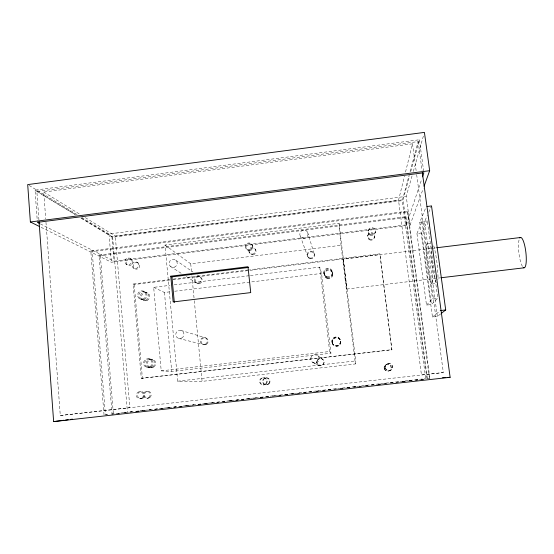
<?xml version="1.0" encoding="UTF-8"?>
<svg xmlns="http://www.w3.org/2000/svg" width="554" height="554" viewBox="0 0 554 554"><rect width="100%" height="100%" fill="white"/><g stroke="black" fill="none" stroke-linecap="round" stroke-linejoin="round"><path stroke-width="0.42" stroke-dasharray="2.77 2.08" d="M367.773 235.949L367.849 235.166M368.244 231.108L368.327 230.27M355.384 363.957L355.716 360.917L339.041 223.269L165.016 245.048L177.661 381.194L202.099 381.374L355.384 363.957L341.015 245.277L339.041 223.269M374.456 237.631L374.573 236.856M375.155 232.846L375.28 232.022M169.926 279.507L133.071 284.015L141.298 378.347L391.872 349.816L379.906 253.836L249.632 269.763M345.024 273.427L346.818 289.07L343.224 259.175L436.677 247.756M416.67 174.662L443.332 372.551L421.456 374.968L398.527 200.25L404.496 176.186M405.521 172.038L412.522 143.825L43.738 192.044L45.719 218.795M429.925 378.389L425.714 378.617L402.259 200.645L408.97 175.687M410.092 171.532L418.145 141.589L36.862 191.49L38.932 219.931M40.442 223.92L113.986 261.183L406.366 224.834L403.056 199.779L409.635 175.604M410.77 171.435L419.392 139.76L35.034 190.119L37.319 221.517M41.176 227.348L111.361 262.236L410.05 225.118L406.241 196.358L412.141 175.59M413.326 171.435L423.713 134.892M426.995 378.832L405.701 217.563L405.985 216.683L99.021 255.048L112.081 414.06L114.657 413.776M407.737 211.171L429.925 378.687L429.489 378.707L407.432 212.113L407.737 211.171L90.787 250.92L104.062 415.112M406.366 224.834L421.691 179.274M410.05 225.118L423.221 188.568M440.569 313.979L437.355 316.5L432.48 317.075L419.759 222.251L425.929 207.383M416.954 233.546L422.1 221.51L427.321 220.859L437.792 298.149L431.4 304.534L426.504 305.109L416.954 233.546L421.788 232.95L427.321 220.859M437.355 316.5L424.551 221.655L427.342 215.368M428.734 212.224L431.518 205.936M426.504 305.109L432.494 298.779L437.792 298.149M391.872 349.816L379.906 253.836M432.48 317.075L440.347 310.572M105.966 414.773L107.684 414.544M111.119 414.101L425.714 378.617M81.646 217.376L108.993 233.989L406.241 196.358M85.344 217.639L115.274 236.046L398.527 200.25M81.604 218.262L111.908 236.572L403.056 199.779M81.002 218.131L112.642 237.223L402.259 200.645M90.787 250.92L92.193 251.627L407.432 212.113M99.021 255.048L100.343 255.713L405.701 217.563M419.759 222.251L424.551 221.655M165.016 245.048L190.735 263.815L341.015 245.277M427.203 243.919L430.583 243.504M173.354 279.084L248.774 269.867M133.071 284.015L134.213 284.521L169.413 280.22M172.848 279.798L379.767 254.515M250.408 275.567L319.748 267.125L321.583 273.427L330.953 353.23L171.719 371.499L161.228 370.861L153.68 287.346L169.946 285.365M174.226 284.846L249.549 275.67M153.68 287.346L164.448 292.477L171.318 291.646M174.752 291.231L321.583 273.427M346.804 289.043L440.084 277.873M431.981 284.029L436.206 283.523M161.228 370.861L329.637 351.52L330.953 353.23M141.298 378.347L392.08 349.643M177.661 381.194L355.716 360.917M45.975 222.244L60.282 415.514L129.858 407.675L115.274 236.046M60.282 415.514L443.332 372.551M117.663 413.409L119.38 413.222M123.68 412.737L126.257 412.453M129.691 412.065L132.274 411.781M136.568 411.297L139.144 411.013M142.586 410.625L145.162 410.341M148.597 409.953L151.173 409.662M154.614 409.281L157.191 408.99M160.625 408.61L163.201 408.319M167.502 407.841L170.078 407.55M173.513 407.169L176.096 406.878M179.531 406.498L182.107 406.207M185.548 405.826L188.125 405.535M191.559 405.154L194.135 404.863M198.436 404.385L201.012 404.095M204.447 403.707L207.03 403.423M210.465 403.035L213.041 402.751M216.476 402.363L219.059 402.079M222.493 401.692L225.069 401.408M229.37 400.923L231.946 400.639M235.381 400.251L237.957 399.96M241.399 399.579L243.975 399.289M247.409 398.908L249.986 398.617M253.427 398.236L256.003 397.945M260.297 397.467L262.88 397.176M266.315 396.796L268.891 396.505M272.326 396.124L274.909 395.833M278.343 395.445L280.92 395.161M285.22 394.677L287.796 394.393M291.231 394.005L293.807 393.721M297.249 393.333L299.825 393.049M303.26 392.661L305.843 392.377M309.277 391.99L311.854 391.699M316.147 391.221L318.73 390.93M322.165 390.549L324.741 390.258M328.183 389.877L330.759 389.587M334.194 389.206L336.77 388.915M340.211 388.534L342.788 388.243M347.081 387.765L349.664 387.475M353.099 387.094L355.675 386.803M359.11 386.415L361.693 386.131M365.128 385.743L367.704 385.459M371.145 385.072L373.721 384.788M378.015 384.303L380.591 384.019M384.033 383.631L386.609 383.347M390.044 382.959L392.62 382.669M396.062 382.288L398.638 381.997M402.072 381.616L405.514 381.228M408.949 380.847L411.525 380.556M414.967 380.176L417.543 379.885M420.978 379.504L423.554 379.213M118.099 413.388L119.816 413.194M124.11 412.716L125.827 412.522M130.128 412.044L131.845 411.851M136.139 411.373L141.291 410.798M142.156 410.701L144.732 410.41M149.026 409.932L150.743 409.738M155.044 409.261L157.62 408.97M161.055 408.589L163.631 408.298M167.073 407.91L169.649 407.626M173.942 407.142L175.66 406.955M179.96 406.47L182.536 406.186M185.971 405.798L188.547 405.514M191.982 405.126L193.706 404.932M198 404.455L200.576 404.171M204.876 403.686L207.452 403.402M210.887 403.014L213.463 402.723M216.898 402.343L218.622 402.149M222.916 401.671L224.633 401.477M228.927 400.999L232.368 400.611M235.803 400.23L238.379 399.94M241.814 399.559L243.538 399.365M247.832 398.887L250.408 398.596M253.843 398.215L256.426 397.924M259.861 397.537L263.295 397.156M266.73 396.768L268.455 396.581M272.748 396.096L275.324 395.812M278.759 395.424L281.342 395.141M284.777 394.753L288.212 394.372M291.646 393.984L293.371 393.79M297.664 393.312L300.24 393.028M303.675 392.641L306.258 392.35M309.693 391.969L311.41 391.775M315.704 391.297L318.28 391.006M322.58 390.528L325.156 390.238M328.591 389.857L331.174 389.566M334.609 389.185L336.326 388.991M340.62 388.513L343.196 388.222M346.638 387.842L350.073 387.454M353.507 387.073L356.084 386.782M359.525 386.394L361.243 386.207M365.536 385.723L368.112 385.439M371.554 385.051L374.13 384.767M377.565 384.379L381 383.998M384.441 383.61L386.159 383.416M390.452 382.939L393.028 382.655M396.47 382.267L399.046 381.976M402.481 381.595L405.057 381.304M408.499 380.923L411.075 380.633M415.368 380.155L417.945 379.864M421.386 379.483L423.962 379.192M107.157 414.738L105.44 414.932L92.193 251.627M112.317 414.163L114.38 413.956M137.24 411.373L139.317 411.172M168.187 407.917L169.905 407.723M174.565 407.232L176.29 407.038M199.128 404.455L201.22 404.247M205.52 403.769L207.238 403.575M230.076 400.999L232.174 400.791M236.475 400.307L238.192 400.12M261.017 397.537L263.129 397.329M285.947 394.753L288.059 394.545M291.965 394.081L293.682 393.887M316.888 391.29L318.605 391.103M323.314 390.605L325.032 390.411M347.836 387.835L349.962 387.62M354.262 387.142L355.987 386.948M378.777 384.372L380.917 384.164M403.707 381.588L405.424 381.394M409.725 380.917L411.442 380.723M416.172 380.224L417.889 380.03M140.183 398.818L141.353 398.728M147.045 398.291L148.147 398.208M139.56 391.643L140.737 391.595M146.436 391.353L147.537 391.304M263.545 384.905L264.043 384.891M266.46 384.822L266.931 384.808M262.776 377.676L263.282 377.703M265.719 377.828L266.19 377.856M146.588 367.26L147.683 367.344M148.167 367.385L150.383 367.544M150.868 367.586L151.935 367.662M148.984 358.916L150.072 359.04M151.671 359.227L152.731 359.345M178.7 338.404L203.692 344.713M180.978 330.399L205.624 337.843M140.584 299.181L141.699 299.617M143.354 300.268L144.449 300.69M142.96 290.988L144.068 291.466M145.702 292.18L146.775 292.644M312.317 362.108L318.273 365.065M313.848 362.884L319.582 365.73M126.049 264.119L127.275 264.757M133.216 267.852L134.366 268.448M130.467 258.656A3.511 3.386 -51.1 0 1 129.435 264.597A3.511 3.386 -51.1 0 1 124.879 260.913A3.511 3.386 -51.1 0 1 130.467 258.656L131.672 259.32A3.497 3.366 -51.1 0 1 130.647 265.234A3.497 3.366 -51.1 0 1 126.111 261.564A3.497 3.366 -51.1 0 1 131.672 259.32M137.496 262.561A3.4 3.282 -51.3 0 1 136.499 268.316A3.4 3.282 -51.3 0 1 132.081 264.743A3.4 3.282 -51.3 0 1 137.496 262.561L138.625 263.185A3.386 3.269 -51.3 0 1 137.634 268.912A3.386 3.269 -51.3 0 1 133.237 265.359A3.386 3.269 -51.3 0 1 138.625 263.185M35.034 190.119L76.424 215.132M36.862 191.49L75.85 215.021M29.175 185.486L77.214 214.682M43.738 192.044L80.233 214.495M170.59 266.55L181.324 273.357M186.331 276.529L196.49 282.976M175.743 260.158L193.117 272.125M197.286 274.992L200.901 277.485M317.553 355.488L322.747 359.408M245.72 248.095L246.301 248.822M249.141 252.368L249.695 253.06M251.938 244.736L252.492 245.491M255.165 249.12L255.685 249.826M300.289 236.122L307.865 257.014M307.567 232.202L314.499 254.902M323.765 273.011L323.917 273.593M324.152 274.459L324.305 275.026M343.224 259.175L344.526 269.355M332.358 271.966L332.469 272.561M332.635 273.434L332.746 274.001M419.392 139.76L423.762 171.92M418.145 141.589L422.1 170.729M412.522 143.825L416.213 171.234M422.1 221.51L432.494 298.779M421.788 232.95L431.4 304.534M405.985 216.683L427.397 378.811M319.748 267.125L329.637 351.52M190.735 263.815L191.809 274.971M191.892 275.83L194.219 299.853M194.302 300.711L202.099 381.374M164.448 292.477L171.719 371.499M134.213 284.521L142.413 378.368M112.642 237.223L127.413 411.975M111.908 236.572L113.986 261.183M108.993 233.989L111.361 262.236M100.343 255.713L113.369 413.893M436.289 282.803A20.214 2.396 83.2 0 1 432.439 265.359A20.214 2.396 83.2 0 1 431.434 245.304M433.734 245.858A20.214 2.396 83.2 0 1 437.923 279.867M522.45 266.432A15.277 3.497 83.3 0 1 518.89 252.859A15.277 3.497 83.3 0 1 519.306 239.058M426.338 252.929A20.2 2.264 83.2 0 0 431.767 284.008A20.2 2.264 83.2 0 0 430.527 254.999A20.2 2.264 83.2 0 0 426.338 252.929M309.956 258.074A3.566 3.511 -20.8 0 0 314.153 253.566A3.566 3.511 -20.8 0 0 308.142 252.264A3.566 3.511 -20.8 0 0 309.956 258.074M205.735 344.034A3.587 3.511 -63.1 0 0 205.465 337.857A3.587 3.511 -63.1 0 0 200.313 341.264A3.587 3.511 -63.1 0 0 205.735 344.034M198.734 283.039A3.539 3.456 -49.6 0 0 200.333 277.145A3.539 3.456 -49.6 0 0 194.482 278.828A3.539 3.456 -49.6 0 0 198.734 283.039M316.888 360.979A3.636 3.622 74.6 0 0 321.064 365.688A3.636 3.622 74.6 0 0 323.03 359.712A3.636 3.622 74.6 0 0 316.888 360.979M303.003 238.144A4.134 4.058 -21.9 0 0 307.879 232.922A4.134 4.058 -21.9 0 0 300.912 231.427A4.134 4.058 -21.9 0 0 303.003 238.144M181.657 338.072A4.169 4.065 -61.4 0 0 182.1 330.904A4.169 4.065 -61.4 0 0 175.763 334.228A4.169 4.065 -61.4 0 0 181.657 338.072M174.178 267.25A4.107 3.989 -48.8 0 0 176.054 260.428A4.107 3.989 -48.8 0 0 169.282 262.381A4.107 3.989 -48.8 0 0 174.178 267.25M311.078 357.115A4.231 4.21 81.1 0 0 315.42 363.002A4.231 4.21 81.1 0 0 318.321 356.284A4.231 4.21 81.1 0 0 311.078 357.115M144.317 299.451A4.259 4.12 -55.3 0 0 145.557 292.228A4.259 4.12 -55.3 0 0 138.784 294.95A4.259 4.12 -55.3 0 0 144.317 299.451M143.216 299.015A4.28 4.141 -55.3 0 0 144.456 291.75A4.28 4.141 -55.3 0 0 137.648 294.486A4.28 4.141 -55.3 0 0 143.216 299.015M151.11 366.783A4.321 4.19 -66.1 0 0 150.854 359.345A4.321 4.19 -66.1 0 0 144.67 363.445A4.321 4.19 -66.1 0 0 151.11 366.783M150.03 366.7A4.349 4.21 -66 0 0 149.774 359.227A4.349 4.21 -66 0 0 143.555 363.341A4.349 4.21 -66 0 0 150.03 366.7M326.853 277.139A4.307 4.259 -14 0 0 332.407 272.18A4.307 4.259 -14 0 0 325.323 269.923A4.307 4.259 -14 0 0 326.853 277.139M326.715 276.571A4.328 4.28 -14 0 0 332.296 271.585A4.328 4.28 -14 0 0 325.17 269.313A4.328 4.28 -14 0 0 326.715 276.571M332.116 342.697A4.363 4.349 40.1 0 0 339.429 344.56A4.363 4.349 40.1 0 0 337.372 337.303A4.363 4.349 40.1 0 0 332.116 342.697M331.998 342.483A4.384 4.37 39.8 0 0 339.353 344.359A4.384 4.37 39.8 0 0 337.282 337.061A4.384 4.37 39.8 0 0 331.998 342.483M384.22 368.59A3.553 3.504 41.2 0 0 390.161 370.12A3.553 3.504 41.2 0 0 388.444 364.234A3.553 3.504 41.2 0 0 384.22 368.59M384.386 368.521A3.573 3.525 41.2 0 0 390.362 370.051A3.573 3.525 41.2 0 0 388.638 364.137A3.573 3.525 41.2 0 0 384.386 368.521M269.216 383.562A3.497 3.456 -81.7 0 0 267.146 377.883A3.497 3.456 -81.7 0 0 263.316 382.558A3.497 3.456 -81.7 0 0 269.216 383.562M268.759 383.569A3.518 3.476 -81.6 0 0 266.682 377.856A3.518 3.476 -81.6 0 0 262.831 382.558A3.518 3.476 -81.6 0 0 268.759 383.569M149.919 397.453A3.483 3.372 -70.9 0 0 149.116 391.512A3.483 3.372 -70.9 0 0 144.49 395.3A3.483 3.372 -70.9 0 0 149.919 397.453M148.825 397.537A3.504 3.393 -70.8 0 0 148.022 391.56A3.504 3.393 -70.8 0 0 143.368 395.369A3.504 3.393 -70.8 0 0 148.825 397.537M369.49 239.785A3.456 3.386 -3.7 0 0 374.566 236.669A3.456 3.386 -3.7 0 0 369.289 233.92A3.456 3.386 -3.7 0 0 369.49 239.785M369.573 239.023A3.476 3.407 -3.8 0 0 374.677 235.886A3.476 3.407 -3.8 0 0 369.373 233.123A3.476 3.407 -3.8 0 0 369.573 239.023M252.894 254.798A3.407 3.338 -36.6 0 0 255.512 249.542A3.407 3.338 -36.6 0 0 249.667 249.993A3.407 3.338 -36.6 0 0 252.894 254.798M252.361 254.12A3.421 3.359 -36.6 0 0 254.992 248.836A3.421 3.359 -36.6 0 0 249.113 249.293A3.421 3.359 -36.6 0 0 252.361 254.12M310.192 258.753A3.546 3.497 -20.8 0 0 314.367 254.279A3.546 3.497 -20.8 0 0 308.391 252.977A3.546 3.497 -20.8 0 0 310.192 258.753M206.545 344.242A3.566 3.497 -63.1 0 0 206.282 338.099A3.566 3.497 -63.1 0 0 201.15 341.493A3.566 3.497 -63.1 0 0 206.545 344.242M199.578 283.586A3.525 3.442 -49.7 0 0 201.164 277.72A3.525 3.442 -49.7 0 0 195.347 279.389A3.525 3.442 -49.7 0 0 199.578 283.586M317.089 361.097A3.615 3.601 74.4 0 0 321.244 365.779A3.615 3.601 74.4 0 0 323.197 359.837A3.615 3.601 74.4 0 0 317.089 361.097M385.259 368.126A3.67 3.622 40.9 0 0 391.401 369.705A3.67 3.622 40.9 0 0 389.628 363.618A3.67 3.622 40.9 0 0 385.259 368.126M385.439 368.043A3.691 3.643 40.8 0 0 391.623 369.629A3.691 3.643 40.8 0 0 389.836 363.514A3.691 3.643 40.8 0 0 385.439 368.043M266.405 383.597A3.615 3.573 -80.9 0 0 264.272 377.731A3.615 3.573 -80.9 0 0 260.311 382.558A3.615 3.573 -80.9 0 0 266.405 383.597M265.92 383.603A3.636 3.587 -80.8 0 0 263.773 377.703A3.636 3.587 -80.8 0 0 259.791 382.558A3.636 3.587 -80.8 0 0 265.92 383.603M143.188 397.952A3.601 3.483 -70.6 0 0 142.371 391.81A3.601 3.483 -70.6 0 0 137.586 395.722A3.601 3.483 -70.6 0 0 143.188 397.952M142.025 398.035A3.622 3.497 -70.5 0 0 141.201 391.865A3.622 3.497 -70.5 0 0 136.388 395.791A3.622 3.497 -70.5 0 0 142.025 398.035M370.024 235.069A3.566 3.497 -4.2 0 0 375.266 231.856A3.566 3.497 -4.2 0 0 369.816 229.017A3.566 3.497 -4.2 0 0 370.024 235.069M370.114 234.259A3.587 3.518 -4.2 0 0 375.39 231.018A3.587 3.518 -4.2 0 0 369.906 228.172A3.587 3.518 -4.2 0 0 370.114 234.259M249.605 250.623A3.518 3.449 -36.5 0 0 252.312 245.193A3.518 3.449 -36.5 0 0 246.274 245.664A3.518 3.449 -36.5 0 0 249.605 250.623M249.037 249.896A3.539 3.462 -36.5 0 0 251.758 244.439A3.539 3.462 -36.5 0 0 245.692 244.916A3.539 3.462 -36.5 0 0 249.037 249.896M147.032 300.531A4.203 4.072 -55.4 0 0 148.25 293.398A4.203 4.072 -55.4 0 0 141.561 296.085A4.203 4.072 -55.4 0 0 147.032 300.531M145.958 300.102A4.224 4.093 -55.3 0 0 147.177 292.934A4.224 4.093 -55.3 0 0 140.46 295.635A4.224 4.093 -55.3 0 0 145.958 300.102M153.763 366.99A4.266 4.134 -66.2 0 0 153.506 359.65A4.266 4.134 -66.2 0 0 147.399 363.694A4.266 4.134 -66.2 0 0 153.763 366.99M152.71 366.907A4.287 4.155 -66.1 0 0 152.454 359.532A4.287 4.155 -66.1 0 0 146.318 363.59A4.287 4.155 -66.1 0 0 152.71 366.907M327.206 278.524A4.252 4.203 -13.7 0 0 332.684 273.634A4.252 4.203 -13.7 0 0 325.69 271.398A4.252 4.203 -13.7 0 0 327.206 278.524M327.068 277.976A4.273 4.224 -13.8 0 0 332.573 273.053A4.273 4.224 -13.8 0 0 325.544 270.809A4.273 4.224 -13.8 0 0 327.068 277.976M332.393 343.224A4.3 4.293 40.8 0 0 339.616 345.066A4.3 4.293 40.8 0 0 337.58 337.905A4.3 4.293 40.8 0 0 332.393 343.224M332.282 343.016A4.328 4.314 40.5 0 0 339.54 344.865A4.328 4.314 40.5 0 0 337.497 337.663A4.328 4.314 40.5 0 0 332.282 343.016"/><path stroke-width="0.83" d="M422.508 176.837L423.879 172.765L37.381 222.362L39.68 223.532M424.101 186.137L429.662 170.701L424.419 132.399L27.7 184.586L30.373 221.981L39.632 226.586M441.206 313.474L445.707 309.942L431.518 205.936L427.002 206.504M39.057 221.655L53.641 421.601L63.939 420.257M65.649 420.036L68.225 419.697M70.801 419.364L72.512 419.136M30.373 221.981L429.662 170.701M170.764 276.183L247.998 266.716L250.733 292.602L173.167 301.944L170.764 276.183L171.934 276.862L248.677 267.464M436.677 247.756L520.698 237.486M440.942 277.769L523.946 267.824M440.347 310.572L445.707 309.942M53.641 421.601L450.125 377.309L422.335 172.446M442.549 377.71L445.915 377.53M447.597 377.44L450.125 377.309M171.934 276.862L174.33 302.463M519.811 238.04A15.277 3.497 83.3 0 1 525.878 252.368A15.277 3.497 83.3 0 1 523.232 267.43"/></g></svg>
